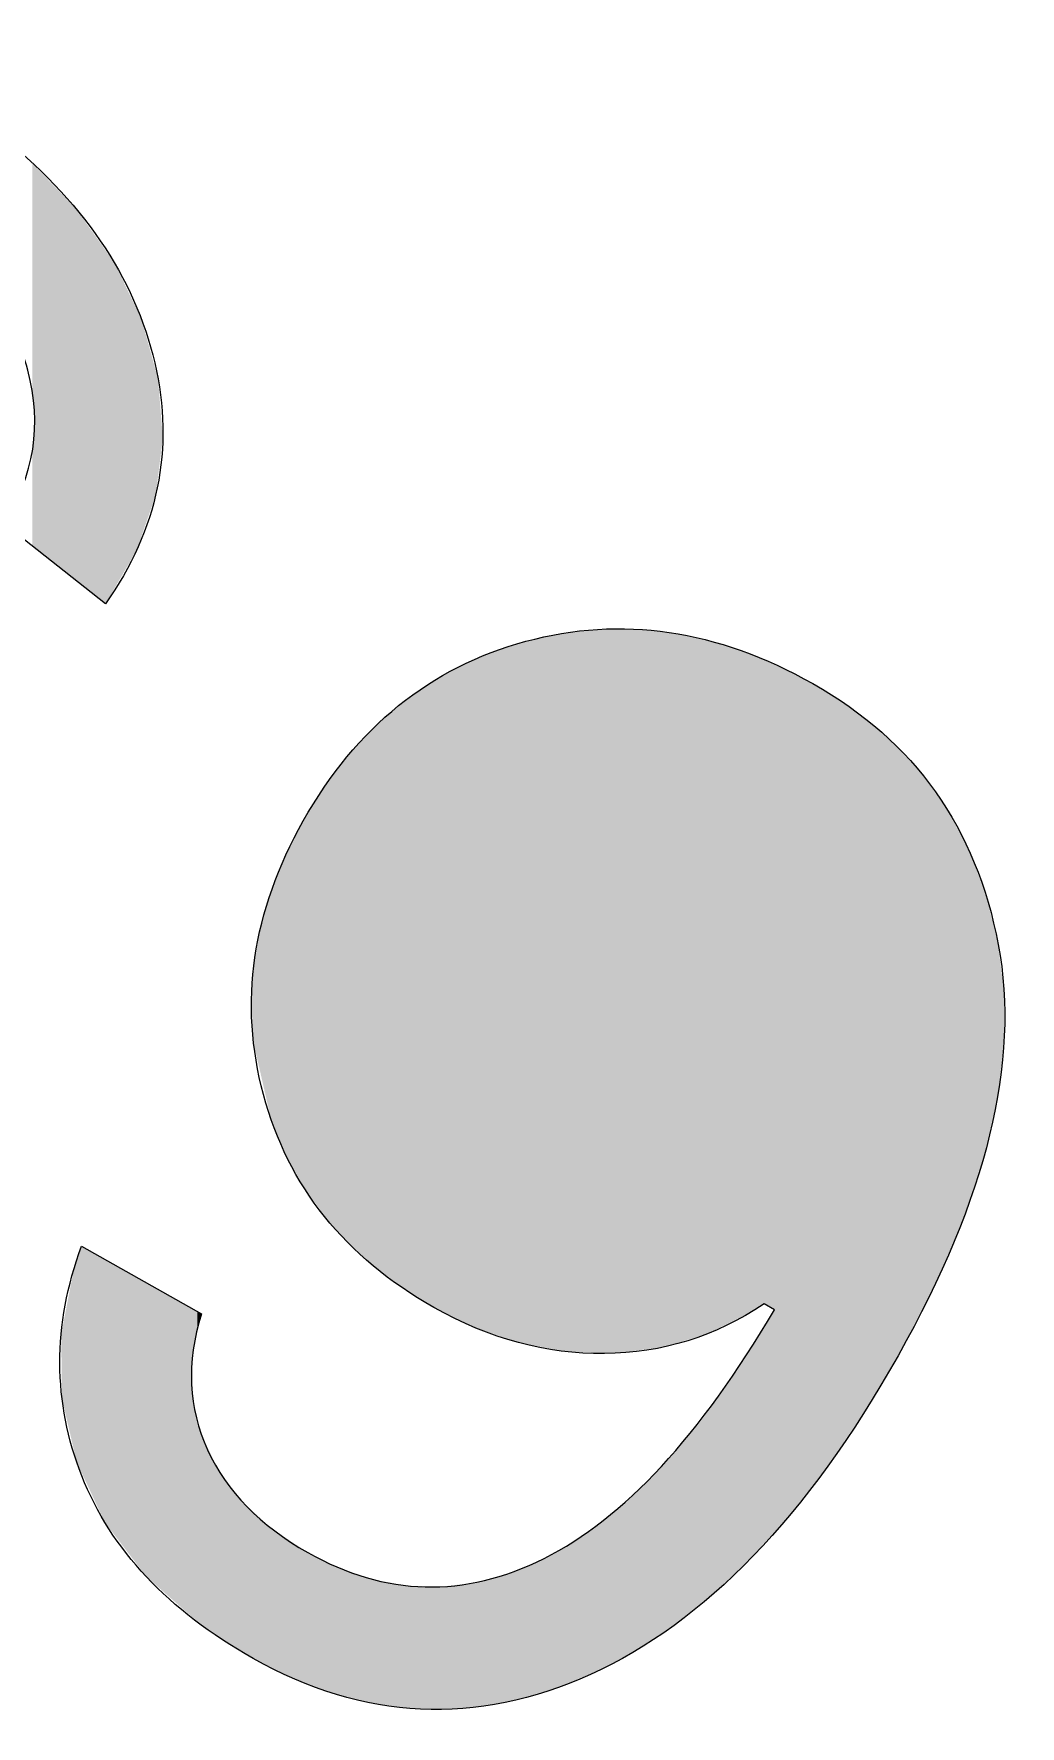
# Model space of a CAD drawing. Extents: x 1 to 47.3, y -47.1 to -0.8.
# Drawn here: x 11.87 to 14.93, y -44.4 to -39.16 of the extents above; entities that cross this region are included whole.
import ezdxf

# ---------------------------------------------------------------- set-up
doc = ezdxf.new("R2010")
doc.units = 0
doc.layers.add('LAYER_1', color=7, linetype='CONTINUOUS')

# ---------------------------------------------------------------- blocks, each defined once
blk = doc.blocks.new('*U6')
at = {"layer": 'LAYER_1', "color": 7}
for points in [[(11.8693, -40.2606), (11.8693, -39.5567), (11.8771, -40.3755)], [(11.8771, -40.3755), (11.8693, -39.5567), (11.8771, -39.5648)], [(11.8771, -40.7494), (11.8771, -39.5648), (11.9534, -40.8099)], [(11.9534, -40.8099), (11.8771, -39.5648), (11.9534, -39.6438)], [(11.9534, -40.8099), (11.9534, -39.6438), (12.0053, -40.851)], [(12.0053, -40.851), (11.9534, -39.6438), (12.0053, -39.6976)], [(12.0053, -40.851), (12.0053, -39.6976), (12.0523, -40.8882)], [(12.0523, -40.8882), (12.0053, -39.6976), (12.0523, -39.7638)], [(12.0523, -40.8882), (12.0523, -39.7638), (12.0841, -40.9134)], [(12.0841, -40.9134), (12.0523, -39.7638), (12.0841, -39.8087)], [(12.0841, -40.9134), (12.0841, -39.8087), (12.0961, -40.9229)], [(12.0961, -40.9229), (12.0841, -39.8087), (12.0961, -39.8255)], [(12.0961, -40.9229), (12.0961, -39.8255), (12.1236, -40.8756)], [(12.1236, -40.8756), (12.0961, -39.8255), (12.1236, -39.8643)], [(12.1236, -40.8756), (12.1236, -39.8643), (12.1927, -40.7572)], [(12.1927, -40.7572), (12.1236, -39.8643), (12.1927, -40.0077)], [(12.1927, -40.7572), (12.1927, -40.0077), (12.2084, -40.7118)], [(12.2084, -40.7118), (12.1927, -40.0077), (12.2084, -40.0403)], [(12.2084, -40.7118), (12.2084, -40.0403), (12.2521, -40.5857)], [(12.2521, -40.5857), (12.2084, -40.0403), (12.2521, -40.1985)], [(12.2521, -40.5857), (12.2521, -40.1985), (12.2595, -40.527)], [(12.2595, -40.527), (12.2521, -40.1985), (12.2595, -40.2252)], [(12.2595, -40.527), (12.2595, -40.2252), (12.2743, -40.4084)], [(11.8771, -40.7494), (11.8693, -40.4324), (11.8771, -40.3755)], [(11.8693, -40.7433), (11.8693, -40.4324), (11.8771, -40.7494)]]:
    blk.add_solid(points, dxfattribs=at)
blk = doc.blocks.new('*U7')
at = {"layer": 'LAYER_1', "color": 7}
for points in [[(13.4451, -43.2257), (13.4141, -41.035), (13.4451, -41.0288)], [(13.5015, -43.2364), (13.4451, -41.0288), (13.5015, -41.0176)], [(13.4451, -43.2257), (13.4451, -41.0288), (13.5015, -43.2364)], [(13.5266, -43.2412), (13.5015, -41.0176), (13.5266, -41.0126)], [(13.5015, -43.2364), (13.5015, -41.0176), (13.5266, -43.2412)], [(13.5391, -43.2416), (13.5266, -41.0126), (13.5391, -41.0101)], [(13.5266, -43.2412), (13.5266, -41.0126), (13.5391, -43.2416)], [(13.549, -43.2419), (13.5391, -41.0101), (13.549, -41.0093)], [(13.5391, -43.2416), (13.5391, -41.0101), (13.549, -43.2419)], [(13.6507, -43.2452), (13.549, -41.0093), (13.6507, -41.0011)], [(13.549, -43.2419), (13.549, -41.0093), (13.6507, -43.2452)], [(13.6519, -43.2452), (13.6507, -41.0011), (13.6519, -41.001)], [(13.6507, -43.2452), (13.6507, -41.0011), (13.6519, -43.2452)], [(13.6642, -43.2456), (13.6519, -41.001), (13.6642, -41)], [(13.6519, -43.2452), (13.6519, -41.001), (13.6642, -43.2456)], [(13.6642, -43.2456), (13.6642, -41), (13.6775, -43.2461)], [(13.6775, -43.2461), (13.6642, -41), (13.6775, -41.0005)], [(13.6775, -43.2461), (13.6775, -41.0005), (13.7536, -43.2364)], [(13.7536, -43.2364), (13.6775, -41.0005), (13.7536, -41.0032)], [(13.7536, -43.2364), (13.7536, -41.0032), (13.7894, -43.2319)], [(13.7894, -43.2319), (13.7536, -41.0032), (13.7894, -41.0045)], [(13.7894, -43.2319), (13.7894, -41.0045), (13.7966, -43.231)], [(13.7966, -43.231), (13.7894, -41.0045), (13.7966, -41.0056)], [(13.7966, -43.231), (13.7966, -41.0056), (13.824, -43.2275)], [(13.824, -43.2275), (13.7966, -41.0056), (13.824, -41.0099)], [(13.824, -43.2275), (13.824, -41.0099), (13.8542, -43.2184)], [(13.8542, -43.2184), (13.824, -41.0099), (13.8542, -41.0145)], [(13.8542, -43.2184), (13.8542, -41.0145), (13.9146, -43.2002)], [(13.9146, -43.2002), (13.8542, -41.0145), (13.9146, -41.0238)], [(13.9146, -43.2002), (13.9146, -41.0238), (13.9382, -43.1931)], [(13.9382, -43.1931), (13.9146, -41.0238), (13.9382, -41.0302)], [(13.9382, -43.1931), (13.9382, -41.0302), (13.9538, -43.1884)], [(13.9538, -43.1884), (13.9382, -41.0302), (13.9538, -41.0344)], [(13.2923, -43.183), (13.2372, -41.0984), (13.2923, -41.0737)], [(13.341, -43.2001), (13.2923, -41.0737), (13.341, -41.0582)], [(13.2923, -43.183), (13.2923, -41.0737), (13.341, -43.2001)], [(13.3526, -43.2042), (13.341, -41.0582), (13.3526, -41.0545)], [(13.341, -43.2001), (13.341, -41.0582), (13.3526, -43.2042)], [(13.3771, -43.2128), (13.3526, -41.0545), (13.3771, -41.0467)], [(13.3526, -43.2042), (13.3526, -41.0545), (13.3771, -43.2128)], [(13.4141, -43.2198), (13.3771, -41.0467), (13.4141, -41.035)], [(13.3771, -43.2128), (13.3771, -41.0467), (13.4141, -43.2198)], [(13.4141, -43.2198), (13.4141, -41.035), (13.4451, -43.2257)], [(13.9538, -43.1884), (13.9538, -41.0344), (13.9637, -43.1855)], [(13.9637, -43.1855), (13.9538, -41.0344), (13.9637, -41.0371)], [(13.9637, -43.1855), (13.9637, -41.0371), (14.0399, -43.1478)], [(14.0399, -43.1478), (13.9637, -41.0371), (14.0399, -41.0578)], [(14.0399, -43.1478), (14.0399, -41.0578), (14.0523, -43.1417)], [(14.0523, -43.1417), (14.0399, -41.0578), (14.0523, -41.0626)], [(14.0523, -43.1417), (14.0523, -41.0626), (14.0755, -43.1303)], [(14.0755, -43.1303), (14.0523, -41.0626), (14.0755, -41.0716)], [(14.0755, -43.1303), (14.0755, -41.0716), (14.0963, -43.12)], [(14.0963, -43.12), (14.0755, -41.0716), (14.0963, -41.0797)], [(14.0963, -43.12), (14.0963, -41.0797), (14.1284, -43.1)], [(14.1284, -43.1), (14.0963, -41.0797), (14.1284, -41.0922)], [(13.1782, -43.1366), (13.1559, -41.1384), (13.1782, -41.1249)], [(13.2045, -43.1491), (13.1782, -41.1249), (13.2045, -41.1131)], [(13.1782, -43.1366), (13.1782, -41.1249), (13.2045, -43.1491)], [(13.2292, -43.1608), (13.2045, -41.1131), (13.2292, -41.102)], [(13.2045, -43.1491), (13.2045, -41.1131), (13.2292, -43.1608)], [(13.2372, -43.1636), (13.2292, -41.102), (13.2372, -41.0984)], [(13.2292, -43.1608), (13.2292, -41.102), (13.2372, -43.1636)], [(13.2372, -43.1636), (13.2372, -41.0984), (13.2923, -43.183)], [(14.1284, -43.1), (14.1284, -41.0922), (14.139, -43.093)], [(14.139, -43.093), (14.1284, -41.0922), (14.139, -41.0963)], [(14.139, -43.093), (14.139, -41.0963), (14.1392, -43.0931)], [(14.1392, -43.0931), (14.139, -41.0963), (14.1392, -41.0964)], [(14.1392, -43.0931), (14.1392, -41.0964), (14.142, -43.0947)], [(14.142, -43.0947), (14.1392, -41.0964), (14.142, -41.0974)], [(14.142, -43.0947), (14.142, -41.0974), (14.1497, -43.099)], [(14.1497, -43.099), (14.142, -41.0974), (14.1497, -41.1004)], [(14.1497, -43.099), (14.1497, -41.1004), (14.1653, -43.1079)], [(14.1653, -43.1079), (14.1497, -41.1004), (14.1653, -41.1065)], [(14.1653, -43.1079), (14.1653, -41.1065), (14.1662, -43.1084)], [(14.1662, -43.1084), (14.1653, -41.1065), (14.1662, -41.1069)], [(14.1662, -43.1084), (14.1662, -41.1069), (14.1702, -43.1106)], [(14.1702, -43.1106), (14.1662, -41.1069), (14.1702, -41.109)], [(14.1702, -43.1106), (14.1702, -41.109), (14.1711, -43.1112)], [(14.1711, -43.1112), (14.1702, -41.109), (14.1711, -41.1094)], [(14.1711, -43.1112), (14.1711, -41.1094), (14.1712, -43.1112)], [(14.1712, -43.1112), (14.1711, -41.1094), (14.1712, -41.1095)], [(14.1712, -43.8007), (14.1712, -41.1095), (14.2084, -43.7603)], [(14.2084, -43.7603), (14.1712, -41.1095), (14.2084, -41.1283)], [(14.2084, -43.7603), (14.2084, -41.1283), (14.2908, -43.6548)], [(14.2908, -43.6548), (14.2084, -41.1283), (14.2908, -41.1699)], [(13.1194, -43.1063), (13.072, -41.1887), (13.1194, -41.1603)], [(13.1338, -43.1141), (13.1194, -41.1603), (13.1338, -41.1516)], [(13.1194, -43.1063), (13.1194, -41.1603), (13.1338, -43.1141)], [(13.1559, -43.1259), (13.1338, -41.1516), (13.1559, -41.1384)], [(13.1338, -43.1141), (13.1338, -41.1516), (13.1559, -43.1259)], [(13.1559, -43.1259), (13.1559, -41.1384), (13.1782, -43.1366)], [(14.2908, -43.6548), (14.2908, -41.1699), (14.3369, -43.5957)], [(14.3369, -43.5957), (14.2908, -41.1699), (14.3369, -41.1995)], [(13.0308, -43.0506), (12.9736, -41.2649), (13.0308, -41.2206)], [(13.0571, -43.0688), (13.0308, -41.2206), (13.0571, -41.2002)], [(13.0308, -43.0506), (13.0308, -41.2206), (13.0571, -43.0688)], [(13.0647, -43.074), (13.0571, -41.2002), (13.0647, -41.1943)], [(13.0571, -43.0688), (13.0571, -41.2002), (13.0647, -43.074)], [(13.072, -43.0784), (13.0647, -41.1943), (13.072, -41.1887)], [(13.0647, -43.074), (13.0647, -41.1943), (13.072, -43.0784)], [(13.072, -43.0784), (13.072, -41.1887), (13.1194, -43.1063)], [(14.3369, -43.5957), (14.3369, -41.1995), (14.4164, -43.4776)], [(14.4164, -43.4776), (14.3369, -41.1995), (14.4164, -41.2504)], [(12.9594, -43.0011), (12.9281, -41.3095), (12.9594, -41.2788)], [(12.9736, -43.011), (12.9594, -41.2788), (12.9736, -41.2649)], [(12.9594, -43.0011), (12.9594, -41.2788), (12.9736, -43.011)], [(12.9736, -43.011), (12.9736, -41.2649), (13.0308, -43.0506)], [(14.4164, -43.4776), (14.4164, -41.2504), (14.4611, -43.411)], [(14.4611, -43.411), (14.4164, -41.2504), (14.4611, -41.2872)], [(14.4611, -43.411), (14.4611, -41.2872), (14.5273, -43.2979)], [(14.5273, -43.2979), (14.4611, -41.2872), (14.5273, -41.3417)], [(12.9103, -42.9589), (12.8831, -41.3536), (12.9103, -41.3269)], [(12.9281, -42.9742), (12.9103, -41.3269), (12.9281, -41.3095)], [(12.9103, -42.9589), (12.9103, -41.3269), (12.9281, -42.9742)], [(12.9281, -42.9742), (12.9281, -41.3095), (12.9594, -43.0011)], [(14.5273, -43.2979), (14.5273, -41.3417), (14.58, -43.2079)], [(14.58, -43.2079), (14.5273, -41.3417), (14.58, -41.3977)], [(12.8659, -42.9206), (12.8258, -41.4238), (12.8659, -41.3746)], [(12.8831, -42.9354), (12.8659, -41.3746), (12.8831, -41.3536)], [(12.8659, -42.9206), (12.8659, -41.3746), (12.8831, -42.9354)], [(12.8831, -42.9354), (12.8831, -41.3536), (12.9103, -42.9589)], [(14.58, -43.2079), (14.58, -41.3977), (14.6236, -43.1217)], [(14.6236, -43.1217), (14.58, -41.3977), (14.6236, -41.444)], [(12.8258, -42.8772), (12.8004, -41.4548), (12.8258, -41.4238)], [(12.8258, -42.8772), (12.8258, -41.4238), (12.8659, -42.9206)], [(14.6236, -43.1217), (14.6236, -41.444), (14.6814, -43.0074)], [(14.6814, -43.0074), (14.6236, -41.444), (14.6814, -41.5241)], [(12.7843, -42.8324), (12.7642, -41.5097), (12.7843, -41.4792)], [(12.8004, -42.8498), (12.7843, -41.4792), (12.8004, -41.4548)], [(12.7843, -42.8324), (12.7843, -41.4792), (12.8004, -42.8498)], [(12.8004, -42.8498), (12.8004, -41.4548), (12.8258, -42.8772)], [(12.7642, -42.8049), (12.7256, -41.5684), (12.7642, -41.5097)], [(12.7642, -42.8049), (12.7642, -41.5097), (12.7843, -42.8324)], [(14.6814, -43.0074), (14.6814, -41.5241), (14.7052, -42.9507)], [(14.7052, -42.9507), (14.6814, -41.5241), (14.7052, -41.5572)], [(12.7145, -42.7366), (12.6621, -41.6878), (12.7145, -41.5892)], [(12.7238, -42.7493), (12.7145, -41.5892), (12.7238, -41.5718)], [(12.7145, -42.7366), (12.7145, -41.5892), (12.7238, -42.7493)], [(12.7256, -42.7518), (12.7238, -41.5718), (12.7256, -41.5684)], [(12.7238, -42.7493), (12.7238, -41.5718), (12.7256, -42.7518)], [(12.7256, -42.7518), (12.7256, -41.5684), (12.7642, -42.8049)], [(14.7052, -42.9507), (14.7052, -41.5572), (14.7624, -42.8144)], [(14.7624, -42.8144), (14.7052, -41.5572), (14.7624, -41.6632)], [(12.6566, -42.6332), (12.6188, -41.7924), (12.6566, -41.701)], [(12.6621, -42.643), (12.6566, -41.701), (12.6621, -41.6878)], [(12.6566, -42.6332), (12.6566, -41.701), (12.6621, -42.643)], [(12.6621, -42.643), (12.6621, -41.6878), (12.7145, -42.7366)], [(14.7624, -42.8144), (14.7624, -41.6632), (14.7722, -42.7846)], [(14.7722, -42.7846), (14.7624, -41.6632), (14.7722, -41.6812)], [(14.7722, -42.7846), (14.7722, -41.6812), (14.8231, -42.6289)], [(14.8231, -42.6289), (14.7722, -41.6812), (14.8231, -41.8126)], [(12.6098, -42.5187), (12.5777, -41.9259), (12.6098, -41.8174)], [(12.6106, -42.5222), (12.6098, -41.8174), (12.6106, -41.8147)], [(12.6098, -42.5187), (12.6098, -41.8174), (12.6106, -42.5222)], [(12.6129, -42.5278), (12.6106, -41.8147), (12.6129, -41.8068)], [(12.6106, -42.5222), (12.6106, -41.8147), (12.6129, -42.5278)], [(12.6188, -42.5421), (12.6129, -41.8068), (12.6188, -41.7924)], [(12.6129, -42.5278), (12.6129, -41.8068), (12.6188, -42.5421)], [(12.6188, -42.5421), (12.6188, -41.7924), (12.6566, -42.6332)], [(14.8231, -42.6289), (14.8231, -41.8126), (14.8245, -42.6228)], [(14.8245, -42.6228), (14.8231, -41.8126), (14.8245, -41.8161)], [(14.8245, -42.6228), (14.8245, -41.8161), (14.8621, -42.4564)], [(14.8621, -42.4564), (14.8245, -41.8161), (14.8621, -41.962)], [(12.5777, -42.3793), (12.5565, -42.0451), (12.5777, -41.9259)], [(12.5777, -42.3793), (12.5777, -41.9259), (12.6098, -42.5187)], [(14.8621, -42.4564), (14.8621, -41.962), (14.8634, -42.4509)], [(14.8634, -42.4509), (14.8621, -41.962), (14.8634, -41.9713)], [(14.8634, -42.4509), (14.8634, -41.9713), (14.8829, -42.2841)], [(14.8829, -42.2841), (14.8634, -41.9713), (14.8829, -42.1174)], [(12.5559, -42.2842), (12.5492, -42.1646), (12.5559, -42.0552)], [(12.5565, -42.2869), (12.5559, -42.0552), (12.5565, -42.0451)], [(12.5559, -42.2842), (12.5559, -42.0552), (12.5565, -42.2869)], [(12.5565, -42.2869), (12.5565, -42.0451), (12.5777, -42.3793)], [(14.8829, -42.2841), (14.8829, -42.1174), (14.8833, -42.2804)], [(12.022, -43.615), (12.0157, -42.9311), (12.022, -42.9139)], [(12.022, -43.615), (12.022, -42.9139), (12.0242, -43.6197)], [(12.0242, -43.6197), (12.022, -42.9139), (12.0242, -42.9152)], [(12.0242, -43.6197), (12.0242, -42.9152), (12.0562, -43.688)], [(12.0562, -43.688), (12.0242, -42.9152), (12.0562, -42.9332)], [(12.0072, -43.5833), (11.9991, -42.9829), (12.0072, -42.9576)], [(12.0157, -43.6015), (12.0072, -42.9576), (12.0157, -42.9311)], [(12.0072, -43.5833), (12.0072, -42.9576), (12.0157, -43.6015)], [(12.0157, -43.6015), (12.0157, -42.9311), (12.022, -43.615)], [(12.0562, -43.688), (12.0562, -42.9332), (12.0947, -43.7704)], [(12.0947, -43.7704), (12.0562, -42.9332), (12.0947, -42.9549)], [(12.0947, -43.7704), (12.0947, -42.9549), (12.1157, -43.7979)], [(12.1157, -43.7979), (12.0947, -42.9549), (12.1157, -42.9668)], [(12.1157, -43.7979), (12.1157, -42.9668), (12.1905, -43.8957)], [(12.1905, -43.8957), (12.1157, -42.9668), (12.1905, -43.0089)], [(11.9991, -43.5482), (11.9618, -43.1734), (11.9991, -42.9829)], [(11.9991, -43.5482), (11.9991, -42.9829), (12.0072, -43.5833)], [(12.1905, -43.8957), (12.1905, -43.0089), (12.2236, -43.939)], [(12.2236, -43.939), (12.1905, -43.0089), (12.2236, -43.0276)], [(12.2236, -43.939), (12.2236, -43.0276), (12.3358, -44.0378)], [(12.3358, -44.0378), (12.2236, -43.0276), (12.3358, -43.0909)], [(12.3358, -44.0378), (12.3358, -43.0909), (12.3656, -44.0641)], [(12.3656, -44.0641), (12.3358, -43.0909), (12.3656, -43.1077)], [(12.3656, -43.2627), (12.3656, -43.1077), (12.3667, -43.2567)], [(12.3667, -43.2567), (12.3656, -43.1077), (12.3667, -43.1083)], [(12.3667, -43.2567), (12.3667, -43.1083), (12.3815, -43.1801)], [(12.3815, -43.1801), (12.3667, -43.1083), (12.3815, -43.1167)], [(12.3815, -43.1801), (12.3815, -43.1167), (12.3897, -43.1378)], [(12.3897, -43.1378), (12.3815, -43.1167), (12.3897, -43.1212)], [(12.3897, -43.1378), (12.3897, -43.1212), (12.3922, -43.1292)], [(12.3922, -43.1292), (12.3897, -43.1212), (12.3922, -43.1227)], [(12.3922, -43.1292), (12.3922, -43.1227), (12.3932, -43.126)], [(12.3932, -43.126), (12.3922, -43.1227), (12.3932, -43.1232)], [(12.3932, -43.126), (12.3932, -43.1232), (12.3936, -43.1245)], [(12.3936, -43.1245), (12.3932, -43.1232), (12.3936, -43.1235)], [(12.3936, -43.1245), (12.3936, -43.1235), (12.3939, -43.1236)], [(14.1653, -43.8071), (14.1497, -43.1474), (14.1653, -43.1212)], [(14.1662, -43.8062), (14.1653, -43.1212), (14.1662, -43.1197)], [(14.1653, -43.8071), (14.1653, -43.1212), (14.1662, -43.8062)], [(14.1702, -43.8019), (14.1662, -43.1197), (14.1702, -43.113)], [(14.1662, -43.8062), (14.1662, -43.1197), (14.1702, -43.8019)], [(14.1711, -43.8009), (14.1702, -43.113), (14.1711, -43.1115)], [(14.1702, -43.8019), (14.1702, -43.113), (14.1711, -43.8009)], [(14.1712, -43.8007), (14.1711, -43.1115), (14.1712, -43.1112)], [(14.1711, -43.8009), (14.1711, -43.1115), (14.1712, -43.8007)], [(11.9618, -43.3873), (11.9591, -43.1872), (11.9618, -43.1734)], [(11.9618, -43.3873), (11.9618, -43.1734), (11.9991, -43.5482)], [(14.1284, -43.8473), (14.0963, -43.2314), (14.1284, -43.181)], [(14.139, -43.8357), (14.1284, -43.181), (14.139, -43.1643)], [(14.1284, -43.8473), (14.1284, -43.181), (14.139, -43.8357)], [(14.1392, -43.8355), (14.139, -43.1643), (14.1392, -43.164)], [(14.139, -43.8357), (14.139, -43.1643), (14.1392, -43.8355)], [(14.142, -43.8325), (14.1392, -43.164), (14.142, -43.1596)], [(14.1392, -43.8355), (14.1392, -43.164), (14.142, -43.8325)], [(14.1497, -43.8241), (14.142, -43.1596), (14.1497, -43.1474)], [(14.142, -43.8325), (14.142, -43.1596), (14.1497, -43.8241)], [(14.1497, -43.8241), (14.1497, -43.1474), (14.1653, -43.8071)], [(14.0963, -43.8822), (14.0755, -43.2642), (14.0963, -43.2314)], [(14.0963, -43.8822), (14.0963, -43.2314), (14.1284, -43.8473)], [(12.3656, -44.0641), (12.3656, -43.2627), (12.3667, -44.0651)], [(12.3667, -44.0651), (12.3656, -43.2627), (12.3667, -43.3822)], [(14.0755, -43.9048), (14.0523, -43.3007), (14.0755, -43.2642)], [(14.0755, -43.9048), (14.0755, -43.2642), (14.0963, -43.8822)], [(14.0399, -43.9371), (13.9637, -43.4244), (14.0399, -43.3179)], [(14.0523, -43.9259), (14.0399, -43.3179), (14.0523, -43.3007)], [(14.0399, -43.9371), (14.0399, -43.3179), (14.0523, -43.9259)], [(14.0523, -43.9259), (14.0523, -43.3007), (14.0755, -43.9048)], [(12.3667, -44.0651), (12.3667, -43.3822), (12.3815, -44.0781)], [(12.3815, -44.0781), (12.3667, -43.3822), (12.3815, -43.4461)], [(13.9538, -44.0152), (13.9382, -43.4572), (13.9538, -43.4381)], [(13.9637, -44.0063), (13.9538, -43.4381), (13.9637, -43.4244)], [(13.9538, -44.0152), (13.9538, -43.4381), (13.9637, -44.0063)], [(13.9637, -44.0063), (13.9637, -43.4244), (14.0399, -43.9371)], [(12.3815, -44.0781), (12.3815, -43.4461), (12.3897, -44.0853)], [(12.3897, -44.0853), (12.3815, -43.4461), (12.3897, -43.4812)], [(12.3897, -44.0853), (12.3897, -43.4812), (12.3922, -44.0875)], [(12.3922, -44.0875), (12.3897, -43.4812), (12.3922, -43.4923)], [(12.3922, -44.0875), (12.3922, -43.4923), (12.3932, -44.0884)], [(12.3932, -44.0884), (12.3922, -43.4923), (12.3932, -43.4963)], [(12.3932, -44.0884), (12.3932, -43.4963), (12.3936, -44.0888)], [(12.3936, -44.0888), (12.3932, -43.4963), (12.3936, -43.4973)], [(13.9146, -44.0468), (13.8542, -43.5597), (13.9146, -43.486)], [(13.9382, -44.0293), (13.9146, -43.486), (13.9382, -43.4572)], [(13.9146, -44.0468), (13.9146, -43.486), (13.9382, -44.0293)], [(13.9382, -44.0293), (13.9382, -43.4572), (13.9538, -44.0152)], [(12.3936, -44.0888), (12.3936, -43.4973), (12.3939, -44.0889)], [(12.3939, -44.0889), (12.3936, -43.4973), (12.3939, -43.4979)], [(12.3939, -44.0889), (12.3939, -43.4979), (12.4442, -44.1229)], [(12.4442, -44.1229), (12.3939, -43.4979), (12.4442, -43.6042)], [(13.824, -44.1136), (13.7966, -43.6203), (13.824, -43.5915)], [(13.8542, -44.0913), (13.824, -43.5915), (13.8542, -43.5597)], [(13.824, -44.1136), (13.824, -43.5915), (13.8542, -44.0913)], [(13.8542, -44.0913), (13.8542, -43.5597), (13.9146, -44.0468)], [(12.4442, -44.1229), (12.4442, -43.6042), (12.4941, -44.1566)], [(12.4941, -44.1566), (12.4442, -43.6042), (12.4941, -43.6714)], [(13.7894, -44.138), (13.7536, -43.6655), (13.7894, -43.6279)], [(13.7966, -44.1338), (13.7894, -43.6279), (13.7966, -43.6203)], [(13.7894, -44.138), (13.7894, -43.6279), (13.7966, -44.1338)], [(13.7966, -44.1338), (13.7966, -43.6203), (13.824, -44.1136)], [(12.4941, -44.1566), (12.4941, -43.6714), (12.5166, -44.17)], [(12.5166, -44.17), (12.4941, -43.6714), (12.5166, -43.7016)], [(12.5166, -44.17), (12.5166, -43.7016), (12.5483, -44.1888)], [(12.5483, -44.1888), (12.5166, -43.7016), (12.5483, -43.731)], [(13.7536, -44.1587), (13.6775, -43.7328), (13.7536, -43.6655)], [(13.7536, -44.1587), (13.7536, -43.6655), (13.7894, -44.138)], [(12.5483, -44.1888), (12.5483, -43.731), (12.5492, -44.1893)], [(12.5492, -44.1893), (12.5483, -43.731), (12.5492, -43.7319)], [(12.5492, -44.1893), (12.5492, -43.7319), (12.5559, -44.1929)], [(12.5559, -44.1929), (12.5492, -43.7319), (12.5559, -43.7381)], [(12.5559, -44.1929), (12.5559, -43.7381), (12.5565, -44.1932)], [(12.5565, -44.1932), (12.5559, -43.7381), (12.5565, -43.7386)], [(12.5565, -44.1932), (12.5565, -43.7386), (12.5777, -44.2045)], [(12.5777, -44.2045), (12.5565, -43.7386), (12.5777, -43.7584)], [(12.5777, -44.2045), (12.5777, -43.7584), (12.6098, -44.2216)], [(12.6098, -44.2216), (12.5777, -43.7584), (12.6098, -43.7881)], [(13.6507, -44.2182), (13.549, -43.8296), (13.6507, -43.7563)], [(13.6519, -44.2175), (13.6507, -43.7563), (13.6519, -43.7555)], [(13.6507, -44.2182), (13.6507, -43.7563), (13.6519, -44.2175)], [(13.6642, -44.2104), (13.6519, -43.7555), (13.6642, -43.7445)], [(13.6519, -44.2175), (13.6519, -43.7555), (13.6642, -44.2104)], [(13.6775, -44.2027), (13.6642, -43.7445), (13.6775, -43.7328)], [(13.6642, -44.2104), (13.6642, -43.7445), (13.6775, -44.2027)], [(13.6775, -44.2027), (13.6775, -43.7328), (13.7536, -44.1587)], [(12.6098, -44.2216), (12.6098, -43.7881), (12.6106, -44.2221)], [(12.6106, -44.2221), (12.6098, -43.7881), (12.6106, -43.7886)], [(12.6106, -44.2221), (12.6106, -43.7886), (12.6129, -44.2233)], [(12.6129, -44.2233), (12.6106, -43.7886), (12.6129, -43.7902)], [(12.6129, -44.2233), (12.6129, -43.7902), (12.6188, -44.2265)], [(12.6188, -44.2265), (12.6129, -43.7902), (12.6188, -43.7941)], [(12.6188, -44.2265), (12.6188, -43.7941), (12.6566, -44.2425)], [(12.6566, -44.2425), (12.6188, -43.7941), (12.6566, -43.8192)], [(12.6566, -44.2425), (12.6566, -43.8192), (12.6621, -44.2448)], [(12.6621, -44.2448), (12.6566, -43.8192), (12.6621, -43.8228)], [(12.6621, -44.2448), (12.6621, -43.8228), (12.7145, -44.2671)], [(12.7145, -44.2671), (12.6621, -43.8228), (12.7145, -43.8575)], [(12.7145, -44.2671), (12.7145, -43.8575), (12.7238, -44.271)], [(12.7238, -44.271), (12.7145, -43.8575), (12.7238, -43.8636)], [(12.7238, -44.271), (12.7238, -43.8636), (12.7256, -44.2718)], [(12.7256, -44.2718), (12.7238, -43.8636), (12.7256, -43.8645)], [(13.5015, -44.2823), (13.4451, -43.888), (13.5015, -43.8563)], [(13.5266, -44.2715), (13.5015, -43.8563), (13.5266, -43.8422)], [(13.5015, -44.2823), (13.5015, -43.8563), (13.5266, -44.2715)], [(13.5391, -44.2661), (13.5266, -43.8422), (13.5391, -43.8352)], [(13.5266, -44.2715), (13.5266, -43.8422), (13.5391, -44.2661)], [(13.549, -44.2619), (13.5391, -43.8352), (13.549, -43.8296)], [(13.5391, -44.2661), (13.5391, -43.8352), (13.549, -44.2619)], [(13.549, -44.2619), (13.549, -43.8296), (13.6507, -44.2182)], [(12.7256, -44.2718), (12.7256, -43.8645), (12.7642, -44.2882)], [(12.7642, -44.2882), (12.7256, -43.8645), (12.7642, -43.8834)], [(12.7642, -44.2882), (12.7642, -43.8834), (12.7843, -44.2938)], [(12.7843, -44.2938), (12.7642, -43.8834), (12.7843, -43.8931)], [(12.7843, -44.2938), (12.7843, -43.8931), (12.8004, -44.2983)], [(12.8004, -44.2983), (12.7843, -43.8931), (12.8004, -43.901)], [(12.8004, -44.2983), (12.8004, -43.901), (12.8258, -44.3054)], [(12.8258, -44.3054), (12.8004, -43.901), (12.8258, -43.9133)], [(12.8258, -44.3054), (12.8258, -43.9133), (12.8659, -44.3166)], [(12.8659, -44.3166), (12.8258, -43.9133), (12.8659, -43.9268)], [(13.3771, -44.3183), (13.3526, -43.9259), (13.3771, -43.9159)], [(13.4141, -44.3076), (13.3771, -43.9159), (13.4141, -43.9007)], [(13.3771, -44.3183), (13.3771, -43.9159), (13.4141, -44.3076)], [(13.4451, -44.2986), (13.4141, -43.9007), (13.4451, -43.888)], [(13.4141, -44.3076), (13.4141, -43.9007), (13.4451, -44.2986)], [(13.4451, -44.2986), (13.4451, -43.888), (13.5015, -44.2823)], [(12.8659, -44.3166), (12.8659, -43.9268), (12.8831, -44.3214)], [(12.8831, -44.3214), (12.8659, -43.9268), (12.8831, -43.9326)], [(12.8831, -44.3214), (12.8831, -43.9326), (12.9103, -44.329)], [(12.9103, -44.329), (12.8831, -43.9326), (12.9103, -43.9417)], [(12.9103, -44.329), (12.9103, -43.9417), (12.9281, -44.3314)], [(12.9281, -44.3314), (12.9103, -43.9417), (12.9281, -43.9476)], [(12.9281, -44.3314), (12.9281, -43.9476), (12.9594, -44.3356)], [(12.9594, -44.3356), (12.9281, -43.9476), (12.9594, -43.9534)], [(12.9594, -44.3356), (12.9594, -43.9534), (12.9736, -44.3375)], [(12.9736, -44.3375), (12.9594, -43.9534), (12.9736, -43.956)], [(12.9736, -44.3375), (12.9736, -43.956), (13.0308, -44.3452)], [(13.0308, -44.3452), (12.9736, -43.956), (13.0308, -43.9665)], [(13.0308, -44.3452), (13.0308, -43.9665), (13.0571, -44.3488)], [(13.0571, -44.3488), (13.0308, -43.9665), (13.0571, -43.9674)], [(13.0571, -44.3488), (13.0571, -43.9674), (13.0647, -44.3487)], [(13.0647, -44.3487), (13.0571, -43.9674), (13.0647, -43.9677)], [(13.0647, -44.3487), (13.0647, -43.9677), (13.072, -44.3486)], [(13.072, -44.3486), (13.0647, -43.9677), (13.072, -43.9679)], [(13.072, -44.3486), (13.072, -43.9679), (13.1194, -44.3483)], [(13.1194, -44.3483), (13.072, -43.9679), (13.1194, -43.9695)], [(13.1559, -44.348), (13.1338, -43.97), (13.1559, -43.9675)], [(13.1782, -44.3478), (13.1559, -43.9675), (13.1782, -43.9649)], [(13.1559, -44.348), (13.1559, -43.9675), (13.1782, -44.3478)], [(13.2045, -44.3476), (13.1782, -43.9649), (13.2045, -43.9618)], [(13.1782, -44.3478), (13.1782, -43.9649), (13.2045, -44.3476)], [(13.2292, -44.3439), (13.2045, -43.9618), (13.2292, -43.959)], [(13.2045, -44.3476), (13.2045, -43.9618), (13.2292, -44.3439)], [(13.2372, -44.3427), (13.2292, -43.959), (13.2372, -43.9581)], [(13.2292, -44.3439), (13.2292, -43.959), (13.2372, -44.3427)], [(13.2923, -44.3345), (13.2372, -43.9581), (13.2923, -43.9436)], [(13.2372, -44.3427), (13.2372, -43.9581), (13.2923, -44.3345)], [(13.341, -44.3272), (13.2923, -43.9436), (13.341, -43.9307)], [(13.2923, -44.3345), (13.2923, -43.9436), (13.341, -44.3272)], [(13.3526, -44.3254), (13.341, -43.9307), (13.3526, -43.9259)], [(13.341, -44.3272), (13.341, -43.9307), (13.3526, -44.3254)], [(13.3526, -44.3254), (13.3526, -43.9259), (13.3771, -44.3183)], [(13.1194, -44.3483), (13.1194, -43.9695), (13.1338, -44.3481)], [(13.1338, -44.3481), (13.1194, -43.9695), (13.1338, -43.97)], [(13.1338, -44.3481), (13.1338, -43.97), (13.1559, -44.348)]]:
    blk.add_solid(points, dxfattribs=at)
blk = doc.blocks.new('BLOCK_2')
at = {"layer": 'LAYER_1'}
for points, knots in [([(12.0961, -40.9229), (12.2599, -40.6914), (12.3109, -40.4423), (12.2492, -40.1753), (12.1875, -39.9087), (12.0241, -39.6703), (11.7586, -39.4601), (11.4994, -39.2548), (11.2234, -39.1552), (10.9311, -39.1611), (10.6388, -39.1669), (10.4063, -39.2793), (10.2333, -39.4977), (10.089, -39.6799), (10.0244, -39.8673), (10.039, -40.0606), (10.0538, -40.2539), (10.1351, -40.431), (10.2831, -40.5911), (10.2831, -40.5911), (10.26, -40.6201), (10.26, -40.6201), (10.0957, -40.5526), (9.9291, -40.5357), (9.7603, -40.5688), (9.5917, -40.6022), (9.4447, -40.6966), (9.3193, -40.8526), (9.1729, -41.0349), (9.1156, -41.2516), (9.1474, -41.5027), (9.1795, -41.7535), (9.3243, -41.9812), (9.5825, -42.1859), (9.8468, -42.395), (10.1114, -42.4908), (10.3766, -42.4732), (10.6419, -42.4553), (10.867, -42.3471), (11.052, -42.1483), (11.052, -42.1483), (10.7354, -41.8975), (10.7354, -41.8975), (10.6056, -42.034), (10.4612, -42.1029), (10.3026, -42.1039), (10.1439, -42.1046), (9.9861, -42.0429), (9.8292, -41.9189), (9.6712, -41.7938), (9.5825, -41.6529), (9.5632, -41.4962), (9.5439, -41.3398), (9.5825, -41.2002), (9.679, -41.0786), (9.7861, -40.9436), (9.9219, -40.8705), (10.0866, -40.8595), (10.2512, -40.8485), (10.409, -40.9029), (10.5599, -41.0225), (10.5599, -41.0225), (10.8693, -41.2674), (10.8693, -41.2674), (10.9428, -41.1744), (11.0164, -41.0817), (11.0899, -40.9887), (11.0899, -40.9887), (10.7661, -40.7321), (10.7661, -40.7321), (10.5826, -40.587), (10.4727, -40.4282), (10.4364, -40.2563), (10.4001, -40.084), (10.4414, -39.9225), (10.5609, -39.7719), (10.6765, -39.6258), (10.825, -39.5511), (11.0064, -39.5476), (11.1878, -39.5438), (11.3649, -39.6107), (11.5373, -39.7471), (11.7051, -39.8801), (11.8112, -40.0303), (11.8558, -40.1981), (11.9006, -40.3662), (11.8756, -40.5243), (11.7812, -40.6735), (11.7812, -40.6735), (12.0961, -40.9229), (12.0961, -40.9229)], [0, 0, 0, 0, 1, 1, 1, 2, 2, 2, 3, 3, 3, 4, 4, 4, 5, 5, 5, 6, 6, 6, 7, 7, 7, 8, 8, 8, 9, 9, 9, 10, 10, 10, 11, 11, 11, 12, 12, 12, 13, 13, 13, 14, 14, 14, 15, 15, 15, 16, 16, 16, 17, 17, 17, 18, 18, 18, 19, 19, 19, 20, 20, 20, 21, 21, 21, 22, 22, 22, 23, 23, 23, 24, 24, 24, 25, 25, 25, 26, 26, 26, 27, 27, 27, 28, 28, 28, 29, 29, 29, 30, 30, 30, 30]), ([(14.2908, -41.1699), (13.9933, -41.0021), (13.6965, -40.9584), (13.4002, -41.0387), (13.1041, -41.1189), (12.874, -41.3046), (12.71, -41.5954), (12.5512, -41.8769), (12.51, -42.1597), (12.5865, -42.4439), (12.6628, -42.7281), (12.8392, -42.9483), (13.1153, -43.104), (13.2881, -43.2015), (13.4645, -43.249), (13.644, -43.247), (13.8236, -43.2453), (13.9886, -43.1936), (14.139, -43.093), (14.139, -43.093), (14.1712, -43.1112), (14.1712, -43.1112), (13.9421, -43.5016), (13.7041, -43.7586), (13.4567, -43.8822), (13.2094, -44.0059), (12.9651, -43.9997), (12.7238, -43.8636), (12.5763, -43.7806), (12.4728, -43.6745), (12.413, -43.5453), (12.3534, -43.4161), (12.347, -43.2756), (12.3939, -43.1236), (12.3939, -43.1236), (12.0218, -42.9138), (12.0218, -42.9138), (11.9324, -43.1602), (11.9328, -43.3975), (12.023, -43.6263), (12.1133, -43.8547), (12.2904, -44.0431), (12.5544, -44.1923), (12.8976, -44.3856), (13.2464, -44.4021), (13.6011, -44.2419), (13.9556, -44.0814), (14.2735, -43.752), (14.5547, -43.2535), (14.8299, -42.7653), (14.9335, -42.3406), (14.8654, -41.9788), (14.7974, -41.6174), (14.6058, -41.3477), (14.2908, -41.1699)], [0, 0, 0, 0, 1, 1, 1, 2, 2, 2, 3, 3, 3, 4, 4, 4, 5, 5, 5, 6, 6, 6, 7, 7, 7, 8, 8, 8, 9, 9, 9, 10, 10, 10, 11, 11, 11, 12, 12, 12, 13, 13, 13, 14, 14, 14, 15, 15, 15, 16, 16, 16, 17, 17, 17, 18, 18, 18, 18])]:
    blk.add_open_spline(points, degree=3, knots=knots, dxfattribs=at)
at = {"layer": 'LAYER_1', "color": 7}
for name in ['*U6', '*U7']:
    blk.add_blockref(name, (0, 0), dxfattribs=at)

msp = doc.modelspace()

# ---------------------------------------------------------------- block references
at = {"layer": 'LAYER_1'}
msp.add_blockref('BLOCK_2', (0, 0), dxfattribs=at)

doc.saveas('drawing.dxf')
